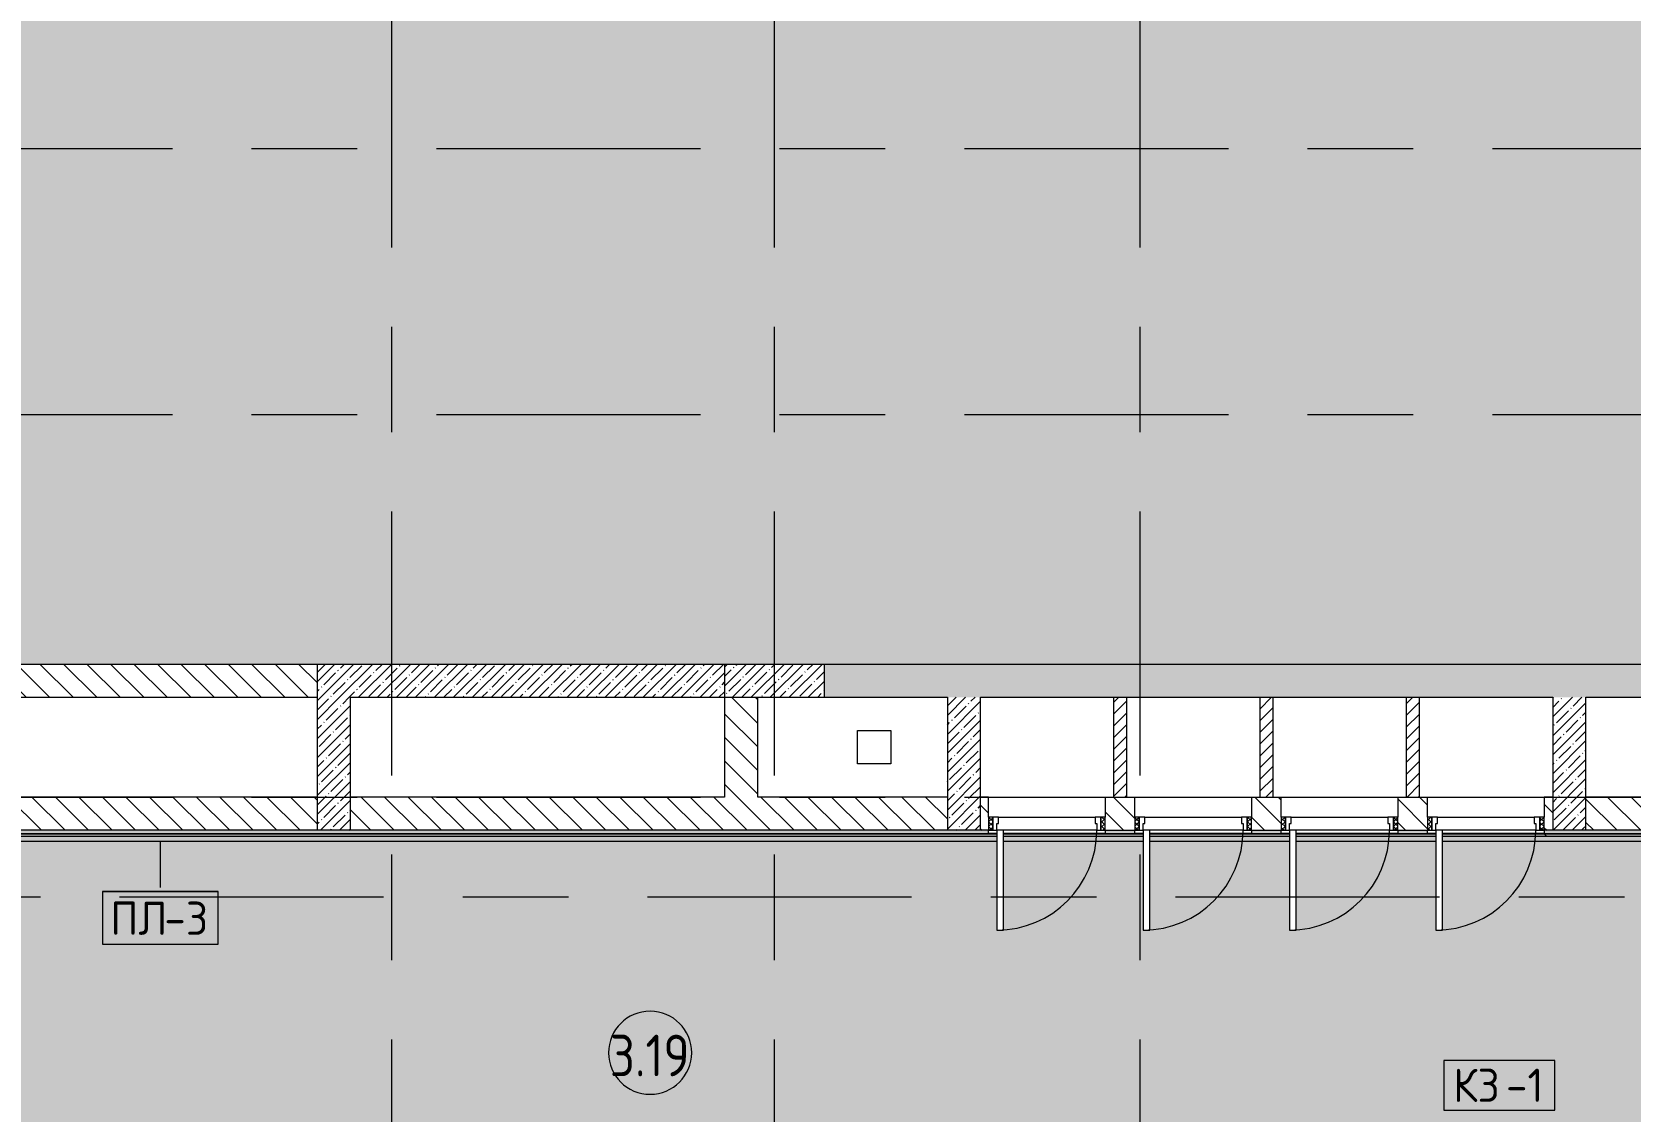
# Model space of a CAD drawing. Header units: millimetres. Extents: x 35316 to 242799, y -8553 to 29000.
# Drawn here: x 49995 to 59605, y 9212 to 15701 of the extents above; entities that cross this region are included whole.
import ezdxf

# ---------------------------------------------------------------- set-up
doc = ezdxf.new("R2010")
doc.units = ezdxf.units.MM
doc.linetypes.add('Осевая', pattern=[3175, 635, -476.25, 1587.5, -476.25])
for name, color, linetype, lineweight in [('A-AREA-IDEN', 7, 'Continuous', 9), ('A-DETL', 7, 'Continuous', 9), ('A-DOOR', 7, 'Continuous', 9), ('A-DOOR-2', 7, 'Continuous', 13), ('A-DOOR-FRAM', 7, 'Continuous', 13), ('A-DOOR-FRAM-1', 7, 'Continuous', 9), ('A-FLOR-IDEN', 7, 'Continuous', 9), ('A-FLOR-PATT', 7, 'Continuous', 9), ('A-GENM-IDEN', 7, 'Continuous', 9), ('A-WALL', 7, 'Continuous', 9), ('I-WALL', 7, 'Continuous', 9), ('S-COLS', 7, 'Continuous', 9), ('Оси-2', 7, 'Осевая', 9)]:
    doc.layers.add(name, color=color, linetype=linetype, lineweight=lineweight)
for name, color, linetype, lineweight, true_color in [('A-DETL-GENF-1', 7, 'Continuous', 9, 0xd4d4d4), ('A-FLOR-1', 7, 'Continuous', 9, 0x787878), ('A-GENM-1', 7, 'Continuous', 9, 0x004000), ('A-WALL-1', 9, 'Continuous', 9, 0x808080), ('A-WALL-FNSH-1', 9, 'Continuous', 9, 0x808080), ('I-WALL-2', 9, 'Continuous', 9, 0x808080), ('S-COLS-1', 9, 'Continuous', 9, 0x808080)]:
    doc.layers.add(name, color=color, linetype=linetype, lineweight=lineweight, true_color=true_color)
doc.styles.add('GOST Common', font='GOST_Common.ttf', dxfattribs={"width": 0.9, "height": 250})
doc.styles.add('GOST Common_1', font='GOST_Common.ttf', dxfattribs={"height": 200})
pattern_1 = [(135, (0, 0), (-70.71068, -70.71068), [])]
pattern_2 = [(45, (0, 0), (-57.02463, 57.02463), []), (45, (57.025, 0), (-57.02463, 57.02463), [100.806, -20.161, 3.353, -16.808])]
pattern_3 = [(45, (0, 0), (-35.35534, 35.35534), [])]

# ---------------------------------------------------------------- blocks, each defined once
blk = doc.blocks.new('BSC_Колонна _Прямоугольная - 600х600-23205375-План раскладки напольных покрытий 3 этажа в осях 12-23')
at = {"layer": 'S-COLS'}
h = blk.add_hatch(dxfattribs=at)
h.set_pattern_fill('FP_23', color=256, style=0, pattern_type=2)
h.set_pattern_definition([(45, (-54460, -12000), (-57.02463, 57.02463), []), (45, (-54402.975, -12000), (-57.02463, 57.02463), [100.806, -20.161, 3.353, -16.808])])
h.paths.add_polyline_path([(-300, -300), (300, -300), (300, -100), (-300, -100)])
at = {"layer": 'S-COLS-1'}
for p, q in [((-300, -100), (-300, -300)), ((300, -300), (300, -100)), ((-300, -300), (300, -300))]:
    blk.add_line(p, q, dxfattribs=at)
blk = doc.blocks.new('110_Дверь_СКБ_1Ст - д-18 700x2100h_Технический шкаф ЭОМ и СС-23257539-План раскладки напольных покрытий 3 этажа в осях 12-23')
at = {"layer": 'A-DOOR'}
h = blk.add_hatch(dxfattribs=at)
h.set_pattern_fill('FP_43', color=256, style=0, pattern_type=2)
h.set_pattern_definition([(135, (1951.41, 164.685), (-14.14214, -14.14214), []), (225, (1951.41, 164.685), (14.14214, -14.14214), [])])
h.paths.add_polyline_path([(362.5, 100), (337.5, 100), (337.5, 20), (362.5, 20)])
at = {"layer": 'A-DOOR-FRAM-1'}
h = blk.add_hatch(dxfattribs=at)
h.set_pattern_fill('FP_44', color=256, style=0, pattern_type=2)
h.set_pattern_definition([(45, (-171.384, 164.685), (-14.1421, 14.1421), []), (135, (-171.384, 164.685), (-14.1421, -14.1421), [])])
h.paths.add_polyline_path([(-312.5, 100), (-337.5, 100), (-337.5, 20), (-312.5, 20)])
at = {"layer": 'A-DOOR'}
blk.add_arc((312.5, 100), 600, 90, 180, dxfattribs=at)
at = {"layer": 'A-DOOR-2'}
for p, q in [((312.5, 700), (272.5, 700)), ((272.5, 700), (272.5, 100)), ((312.5, 100), (312.5, 700)), ((272.5, 100), (312.5, 100))]:
    blk.add_line(p, q, dxfattribs=at)
at = {"layer": 'A-DOOR-FRAM'}
for p, q in [((-312.5, 100), (-337.5, 100)), ((-337.5, 100), (-337.5, 20)), ((-287.5, 100), (-312.5, 100)), ((-312.5, 100), (-312.5, 20)), ((-312.5, 20), (-312.5, 100)), ((-287.5, 60), (-287.5, 100)), ((312.5, 100), (312.5, 60)), ((337.5, 100), (312.5, 100)), ((337.5, 20), (337.5, 100)), ((362.5, 100), (337.5, 100)), ((337.5, 100), (337.5, 20)), ((362.5, 20), (362.5, 100)), ((-337.5, 20), (-312.5, 20)), ((-312.5, 20), (-277.5, 20)), ((-277.5, 60), (-287.5, 60)), ((-277.5, 20), (-277.5, 60)), ((312.5, 60), (302.5, 60)), ((302.5, 60), (302.5, 20)), ((302.5, 20), (337.5, 20)), ((337.5, 20), (362.5, 20))]:
    blk.add_line(p, q, dxfattribs=at)
at = {"layer": 'A-DOOR-FRAM-1'}
for p, q in [((-287.5, 100), (272.5, 100)), ((302.5, 20), (-277.5, 20))]:
    blk.add_line(p, q, dxfattribs=at)
blk = doc.blocks.new('Плинтус - Плинтус темный _ст_школа_-32863966-План раскладки напольных покрытий 3 этажа в осях 12-23')
at = {"layer": 'A-GENM-1'}
h = blk.add_hatch(color=256, dxfattribs=at)
h.paths.add_polyline_path([(16701.8, -15), (16686.8, 0), (16076.8, 0), (16076.8, -15), (16556.9, -15)])
h.paths.add_polyline_path([(15196.8, -15), (16036.8, -15), (16036.8, 0), (15196.8, 0)])
h.paths.add_polyline_path([(15080.5, -15), (15156.8, -15), (15156.8, 0), (14316.8, 0), (14316.8, -15), (14342.2, -15)])
h.paths.add_polyline_path([(13604, -15), (14276.8, -15), (14276.8, 0), (13436.8, 0), (13436.8, -15)])
h.paths.add_polyline_path([(13396.8, -15), (13396.8, 0), (0, 0), (15, -15), (12127.5, -15)])
for p, q in [((0, 0), (13396.8, 0)), ((15, -15), (13396.8, -15)), ((45, -45), (13396.8, -45)), ((13436.8, 0), (14276.8, 0)), ((13436.8, -15), (14276.8, -15)), ((13436.8, -45), (14276.8, -45)), ((14316.8, 0), (15156.8, 0)), ((14316.8, -15), (15156.8, -15)), ((14316.8, -45), (15156.8, -45)), ((15196.8, 0), (16036.8, 0)), ((15196.8, -15), (16036.8, -15)), ((15196.8, -45), (16036.8, -45)), ((16076.8, 0), (16686.8, 0)), ((16076.8, -15), (16701.8, -15)), ((16076.8, -45), (16731.8, -45)), ((16701.8, -15), (16686.8, 0))]:
    blk.add_line(p, q, dxfattribs=at)
blk = doc.blocks.new('Плинтус - Плинтус темный _ст_школа_-32863968-План раскладки напольных покрытий 3 этажа в осях 12-23')
at = {"layer": 'A-GENM-1'}
blk.add_hatch(color=256, dxfattribs=at).paths.add_polyline_path([(2308.2, -15), (2293.2, 0), (0, 0), (15, -15), (2084.8, -15)])
for p, q in [((0, 0), (2293.2, 0)), ((0, 0), (15, -15)), ((15, -15), (2308.2, -15)), ((45, -45), (2338.2, -45)), ((2308.2, -15), (2293.2, 0))]:
    blk.add_line(p, q, dxfattribs=at)
blk = doc.blocks.new('Марка_Помещения - Номер-25198446-План раскладки напольных покрытий 3 этажа в осях 12-23')
at = {"layer": 'A-AREA-IDEN'}
for start, end in [(360, 180), (180, 360)]:
    blk.add_arc((0, 0), 2.5, start, end, dxfattribs=at)
blk = doc.blocks.new('Mark Reiling - Mark Reiling-26174330-План раскладки напольных покрытий 3 этажа в осях 12-23')
at = {"layer": 'A-GENM-IDEN'}
for p, q in [((-3.47, 1.49), (-3.47, -1.663)), ((-3.47, 1.49), (3.47, 1.49)), ((3.47, 1.49), (-3.47, 1.49)), ((-3.47, 1.49), (-3.47, -1.663)), ((3.47, -1.663), (3.47, 1.49)), ((3.47, -1.663), (3.47, 1.49)), ((-3.47, -1.663), (3.47, -1.663)), ((-3.47, -1.663), (3.47, -1.663))]:
    blk.add_line(p, q, dxfattribs=at)
blk = doc.blocks.new('М_перекрытий_ЭП - Типоразмер-25383776-План раскладки напольных покрытий 3 этажа в осях 12-23')
at = {"layer": 'A-FLOR-IDEN'}
for p, q in [((3.352, 1.578), (-3.336, 1.578)), ((-3.336, 1.578), (-3.336, -1.406)), ((3.352, -1.406), (3.352, 1.578)), ((-3.336, -1.406), (3.352, -1.406))]:
    blk.add_line(p, q, dxfattribs=at)

msp = doc.modelspace()

# ---------------------------------------------------------------- hatches: boundary and pattern name
at = {"layer": 'A-DETL-GENF-1'}
h = msp.add_hatch(color=256, dxfattribs=at)
h.paths.add_polyline_path([(84829.7, -258), (84829.7, 3300), (75858, 3300), (75858, -258), (79628.4, -258)])
h.paths.add_polyline_path([(66340.3, 11900), (66560, 11900), (66560, 27358), (41910, 27358), (41910, 23858), (38510, 23858), (38510, 23799.7), (38602.7, 23799.7), (38602.7, 15358), (42380, 15358), (42380, 11900), (64863.8, 11900)])
at = {"layer": 'A-FLOR-PATT'}
h = msp.add_hatch(color=256, dxfattribs=at)
h.paths.add_polyline_path([(72423.5, 7690), (73258.4, 7690), (73258.5, 7691.9), (73348.5, 7691.9), (73348.7, 7690), (73584.7, 7690), (73584.7, 7691.9), (73655, 7691.9), (73655, 7730), (73645, 7730), (73645, 7760), (73690, 7760), (73690, 7908), (73705, 7908), (73705, 7935), (74064, 7935), (74064, 8315.5), (75444, 8315.5), (75444, 9179), (75459, 9179), (75459, 9226.6), (75125.1, 9226.6), (75128.8, 9286.3), (75142.1, 9344.6), (75164.6, 9399.9), (75199, 9454.7), (75234.8, 9496.2), (75280.6, 9534.7), (75171.4, 9563.7), (75065.9, 9604.3), (74965.5, 9656.1), (74871.3, 9718.4), (74777.5, 9797.6), (74702.4, 9875.8), (74636.2, 9960.8), (74576.8, 10056.9), (74528.1, 10158.9), (74490.7, 10265.5), (74465, 10375.6), (74451.3, 10487.7), (74449.9, 10600.7), (75460, 10600.7), (75460, 10619), (75445, 10619), (75445, 10864), (73494.5, 10865), (73508.5, 10880), (73520, 10880), (73520, 10882.6), (73509, 10882.6), (73508.5, 11667), (73427, 11667), (73427, 10681.9), (73319.2, 10685.8), (73212.3, 10701.1), (73107.7, 10727.6), (72998.9, 10768.9), (72909.9, 10813.1), (72818.8, 10871.1), (72734.5, 10938.5), (72657.8, 11014.4), (72586, 11103.5), (72529.9, 11189.9), (72481.6, 11284.6), (72443, 11385.4), (72415.4, 11489.7), (72371, 11435.9), (72322.2, 11394.1), (72260.2, 11358.9), (72201.2, 11337.6), (72135, 11326.5), (72068, 11327.5), (72068, 11667), (72035, 11667), (72034, 11680), (70830, 11680), (70829.3, 11666.9), (70234.3, 11666.9), (70234, 11680), (70147, 11680), (70147, 10681.9), (70039.2, 10685.8), (69932.3, 10701.1), (69827.7, 10727.6), (69718.9, 10768.9), (69629.9, 10813.1), (69538.8, 10871.1), (69454.5, 10938.5), (69377.8, 11014.4), (69306, 11103.5), (69249.9, 11189.9), (69201.6, 11284.6), (69163, 11385.4), (69135.4, 11489.7), (69091, 11435.9), (69042.2, 11394.1), (68980.2, 11358.9), (68921.2, 11337.6), (68855, 11326.5), (68788, 11327.5), (68788, 11680), (68754, 11680), (68754, 11664), (66795, 11664), (66795, 10865), (66795, 10864.5), (61924, 10864.5), (61924, 11333.5), (61396, 11333.5), (61396, 10864.5), (58477.8, 10864.5), (58477.8, 10300), (58437.8, 10300), (58437.8, 10864.5), (57597.8, 10864.5), (57597.8, 10300), (57557.8, 10300), (57557.8, 10864.5), (56717.8, 10864.5), (56717.8, 10300), (56677.8, 10300), (56677.8, 10864.5), (55837.8, 10864.5), (55837.8, 10300), (55797.8, 10300), (55797.8, 10864.5), (42416, 10864.5), (42416, 10194), (38776, 10194), (38776, 10130), (38761, 10130), (38760, 10130), (38676, 10129.9), (38676, 10080), (38602.7, 10080), (38602.7, 8050), (38676, 8050), (38676, 8000), (38740, 8000), (38740, 7980), (38760, 7980), (38761, 7976), (38776, 7991), (38776, 7936), (39630, 7936), (39630, 7921), (39700, 7920), (39700, 7900), (39734, 7900), (39734, 8894.4), (39846.2, 8891.9), (39957.4, 8876.7), (40066.2, 8849.1), (40176.6, 8806.8), (40271.1, 8758.2), (40364.5, 8696.1), (40450.4, 8623.8), (40527.6, 8542.3), (40595.1, 8452.6), (40652.1, 8355.9), (40697.8, 8253.4), (40731.7, 8146.4), (40775.6, 8217.5), (40818.1, 8270.3), (40873.4, 8322), (40935.4, 8365.6), (41003.2, 8400.3), (41074.3, 8425), (41148.6, 8439.7), (41224.2, 8443.9), (41224.2, 7920), (48359.9, 7920), (48360, 7920), (48430, 7920), (48430, 7900), (48464, 7900), (48464, 8894.4), (48576.2, 8891.9), (48687.4, 8876.7), (48796.2, 8849.1), (48906.6, 8806.8), (49001.1, 8758.2), (49094.5, 8696.1), (49180.4, 8623.8), (49257.6, 8542.3), (49325.1, 8452.6), (49382.1, 8355.9), (49427.8, 8253.4), (49461.7, 8146.4), (49501.3, 8212.2), (49548.1, 8270.3), (49603.4, 8322), (49665.4, 8365.6), (49733.2, 8400.3), (49804.3, 8425), (49878.6, 8439.7), (49954.2, 8443.9), (49954.2, 7920), (58040, 7920), (58040, 7900), (58074, 7900), (58074, 8894.4), (58186.2, 8891.9), (58297.4, 8876.7), (58406.2, 8849.1), (58516.6, 8806.8), (58611.1, 8758.2), (58704.5, 8696.1), (58790.4, 8623.8), (58867.6, 8542.3), (58935.1, 8452.6), (58992.1, 8355.9), (59037.8, 8253.4), (59071.7, 8146.4), (59111.3, 8212.2), (59158.1, 8270.3), (59213.4, 8322), (59275.4, 8365.6), (59343.2, 8400.3), (59414.3, 8425), (59488.6, 8439.7), (59564.2, 8443.9), (59564.2, 7920.7), (65910, 7920), (65910, 7910), (65920, 7910), (65925, 7996.7), (65942.3, 8097), (65970.8, 8194.7), (66010.3, 8288.5), (66060.2, 8377.3), (66119.8, 8459.8), (66188.4, 8535), (66265.1, 8601.9), (66349, 8659.6), (66438.8, 8707.5), (66533.5, 8744.9), (66631.8, 8771.3), (66732.5, 8786.3), (66834.2, 8789.8), (66834.2, 7910), (66860, 7910), (66860, 7920), (68260, 7920), (68260, 7910), (68265.5, 7910), (68270.9, 8010.8), (68288.5, 8120.4), (68317.7, 8227.5), (68358, 8330.9), (68409.1, 8429.5), (68470.3, 8522), (68541, 8607.6), (68620.4, 8685.2), (68707.6, 8753.9), (68801.5, 8813), (68901.2, 8861.7), (69005.5, 8899.7), (69113.3, 8926.3), (69223.2, 8941.4), (69334.2, 8944.7), (69334.2, 7910), (69360, 7910), (69360.5, 7935), (70710, 7935), (70710, 7908), (70719.9, 7908), (70725, 7996.7), (70742.3, 8097), (70770.8, 8194.7), (70810.3, 8288.5), (70860.2, 8377.3), (70919.8, 8459.8), (70988.4, 8535), (71065.1, 8601.9), (71149, 8659.6), (71238.8, 8707.5), (71333.5, 8744.9), (71431.8, 8771.3), (71532.5, 8786.3), (71634.2, 8789.8), (71635, 7908), (71660, 7908), (71660, 7920), (72305, 7920), (72305, 7908), (72316.9, 7908.2), (72316.9, 8371.9), (73686.9, 8371.9), (73686.9, 7771.9), (73636.9, 7771.9), (73636.9, 8321.9), (72366.9, 8321.9), (72366.9, 7771.9), (72320, 7771.9), (72320, 7760), (72365, 7760), (72365, 7730), (72355, 7730), (72355, 7691.9), (72423.5, 7691.9)])
h.paths.add_polyline_path([(59108.5, 7900), (59335, 7900), (59335, 7920.7), (59474.2, 7920.7), (59474.2, 8346.4), (59406.9, 8328.6), (59342.7, 8300.4), (59284.5, 8263.4), (59232.2, 8217.5), (59187.5, 8164.2), (59151.4, 8104.7), (59124.9, 8040.4), (59108.5, 7972.8), (59102.7, 7903.5), (59012.7, 7903.5), (59006.6, 8008.3), (58988.4, 8111.6), (58957.9, 8213.2), (58916.9, 8308.6), (58864.6, 8399.6), (58802, 8483.9), (58730.2, 8560.4), (58649.9, 8628), (58562.4, 8686), (58468.7, 8733.3), (58370.2, 8769.6), (58268.2, 8794.2), (58164, 8806.8), (58164, 7900), (59012.7, 7900)])
h.paths.add_polyline_path([(49402.7, 7900), (49725, 7900), (49725, 7920), (49864.2, 7920), (49864.2, 8346.4), (49796.9, 8328.6), (49732.7, 8300.4), (49674.5, 8263.4), (49622.2, 8217.5), (49577.5, 8164.2), (49541.4, 8104.7), (49514.9, 8040.4), (49498.5, 7972.8), (49492.7, 7903.5), (49402.7, 7903.5), (49396.6, 8008.3), (49378.4, 8111.6), (49348.4, 8212.2), (49306.9, 8308.6), (49254.6, 8399.6), (49192, 8483.9), (49120.2, 8560.4), (49039.9, 8628), (48952.4, 8686), (48858.7, 8733.3), (48760.2, 8769.6), (48658.2, 8794.2), (48554, 8806.8), (48554, 7900), (49396.6, 7900)])
h.paths.add_polyline_path([(40995, 7900), (40995, 7920), (41134.2, 7920), (41134.2, 8346.4), (41066.9, 8328.6), (41002.7, 8300.4), (40944.5, 8263.4), (40887.7, 8212.2), (40847.5, 8164.2), (40811.4, 8104.7), (40784.9, 8040.4), (40768.5, 7972.8), (40762.7, 7903.5), (40672.7, 7903.5), (40666.6, 8008.3), (40648.4, 8111.6), (40618.4, 8212.2), (40576.9, 8308.6), (40524.6, 8399.6), (40462, 8483.9), (40390.2, 8560.4), (40309.9, 8628), (40222.4, 8686), (40128.7, 8733.3), (40030.2, 8769.6), (39928.2, 8794.2), (39824, 8806.8), (39824, 7900), (40784.9, 7900)])
h.paths.add_polyline_path([(70905.6, 7910), (71544.2, 7910), (71544.2, 8697), (71445.8, 8682.3), (71350, 8655.5), (71258.2, 8617.1), (71171.9, 8567.7), (71092.3, 8508), (71020.7, 8439), (70958.2, 8361.6), (70905.1, 8275.9), (70863.9, 8186.9), (70833.7, 8092.1), (70815.3, 7994.3), (70810.3, 7910), (70863.9, 7910)])
h.paths.add_polyline_path([(68355.6, 7910), (69244.2, 7910), (69244.2, 8852.7), (69134.8, 8838.8), (69027.8, 8812.3), (68924.5, 8773.7), (68826.3, 8723.5), (68734.6, 8662.2), (68650.6, 8590.8), (68575.4, 8510.2), (68509.9, 8421.5), (68455.2, 8325.8), (68409.1, 8215.2), (68380.4, 8118.7), (68361.4, 8010.1), (68356.2, 7920)])
h.paths.add_polyline_path([(66340.3, 7910), (66744.2, 7910), (66744.2, 8697), (66645.8, 8682.3), (66550, 8655.5), (66458.2, 8617.1), (66371.9, 8567.7), (66292.3, 8508), (66220.7, 8439), (66158.2, 8361.6), (66105.6, 8277.2), (66063.9, 8186.9), (66033.7, 8092.1), (66015.3, 7994.3), (66010.1, 7910), (66015.3, 7910)])
h.paths.add_polyline_path([(74080, 7920), (74080, 8300), (74079, 8298.9), (74079, 7920)])
h.paths.add_polyline_path([(72203.2, 7921), (71660, 7921), (71660, 7936), (72305, 7936), (72305, 7921), (72207.1, 7921)])
h.paths.add_polyline_path([(67480, 7921), (66860, 7921), (66860, 7936), (68260.5, 7936), (68260, 7921), (67560, 7921)])
h.paths.add_polyline_path([(65410, 7921), (60470, 7921), (60470, 7936), (65910, 7936), (65910, 7921), (65522.6, 7921)])
h.paths.add_polyline_path([(52295.5, 7921), (50860, 7921), (50860, 7936), (57970, 7936), (57970, 7921), (52410, 7921)])
h.paths.add_polyline_path([(43343.2, 7921), (42130, 7921), (42130, 7936), (48360, 7936), (48359.9, 7921), (43410, 7921)])
h.paths.add_polyline_path([(39310, 8351.7), (38760, 8351.7), (38760, 8401.7), (39310, 8401.7), (39310, 9749.8), (38760, 9749.8), (38760, 9799.8), (39360, 9799.8), (39360, 8351.7)])
h.paths.add_polyline_path([(75381.3, 9316.6), (75460, 9316.6), (75460, 9509.1), (75437.9, 9506.9), (75381.3, 9488.9), (75329.9, 9459.2), (75285.8, 9419.4), (75251.2, 9371.1), (75227.6, 9316.6), (75329.9, 9316.6)])
h.paths.add_polyline_path([(75460, 9604.5), (75460, 10510.7), (74540.2, 10510.7), (74550.9, 10407.3), (74572.8, 10305.7), (74605.7, 10207.1), (74649, 10112.6), (74702.4, 10023.4), (74765.2, 9940.5), (74836.6, 9864.9), (74915.8, 9797.6), (75001.8, 9739.2), (75093.7, 9690.6), (75199.1, 9649.8), (75290.5, 9624.6), (75393.2, 9608), (75437.9, 9605.7)])
h.paths.add_polyline_path([(39763.9, 10209), (42401, 10210), (42400, 10210), (39360, 10209)])
h.paths.add_polyline_path([(73342.3, 10768.9), (73342.3, 11667), (72480.4, 11667), (72485.8, 11584.6), (72503.3, 11484.5), (72533.8, 11381.7), (72575.9, 11283), (72630.1, 11188.4), (72697.7, 11098), (72765.6, 11025), (72847.2, 10955.4), (72936.3, 10895.7), (73031.6, 10846.6), (73132, 10808.8), (73236, 10782.7), (73319.2, 10771.9)])
h.paths.add_polyline_path([(70062.3, 10768.9), (70062.3, 11680), (69199.7, 11680), (69205.8, 11584.6), (69223.3, 11484.5), (69253.8, 11381.7), (69295.9, 11283), (69350.1, 11188.4), (69417.7, 11098), (69485.6, 11025), (69567.2, 10955.4), (69656.3, 10895.7), (69751.6, 10846.6), (69852, 10808.8), (69956, 10782.7), (70039.2, 10771.9)])
h.paths.add_polyline_path([(73493.5, 10865), (73493.5, 11665.6), (73508.5, 11665.6), (73507.5, 10879), (73497.5, 10869)])
h.paths.add_polyline_path([(61380, 10879.5), (61381, 10880), (61381.5, 11349), (61381, 11350), (61380, 11349), (61380, 10880), (61376.2, 10879.5)])
h.paths.add_polyline_path([(61396, 11348.5), (61924, 11348.5), (61924, 11350), (61396, 11349)])
h.paths.add_polyline_path([(61939, 11348.5), (61939, 11350), (61937.5, 11350), (61938.9, 11348.6)])
h.paths.add_polyline_path([(72152.7, 11413.8), (72208.5, 11428.7), (72264.2, 11457.6), (72305.7, 11490.1), (72343.1, 11534), (72372.7, 11590.1), (72388.2, 11639.7), (72390.9, 11667), (72152.7, 11667), (72152.7, 11428.7)])
h.paths.add_polyline_path([(68872.7, 11413.8), (68928.5, 11428.7), (68984.2, 11457.6), (69025.7, 11490.1), (69063.1, 11534), (69092.7, 11590.1), (69108.2, 11639.7), (69112.2, 11680), (68872.7, 11680), (68872.7, 11428.7)])
at = {"layer": 'I-WALL'}
h = msp.add_hatch(dxfattribs=at)
h.set_pattern_fill('FP_22', color=256, style=0, pattern_type=2)
h.set_pattern_definition(pattern_1)
h.paths.add_polyline_path([(51710, 11700), (51710, 11900), (48760, 11900), (48760, 11700), (50099.1, 11700)])
h.paths.add_polyline_path([(48160, 11700), (48160, 11900), (42780, 11900), (42780, 11700), (44193.3, 11700)])
h = msp.add_hatch(dxfattribs=at)
h.set_pattern_fill('FP_17', color=256, style=0, pattern_type=2)
h.set_pattern_definition(pattern_2)
h.paths.add_polyline_path([(51910, 11700), (54160, 11700), (54160, 11900), (51710, 11900), (51710, 11700)])
h = msp.add_hatch(dxfattribs=at)
h.set_pattern_fill('FP_17', color=256, style=0, pattern_type=2)
h.set_pattern_definition(pattern_2)
h.paths.add_polyline_path([(58957.9, 11700), (60160, 11700), (60160, 11900), (54760, 11900), (54760, 11700), (58339.2, 11700)])
h.paths.add_polyline_path([(64460, 11700), (66160, 11700), (66160, 11900), (60760, 11900), (60760, 11700), (64380, 11700)])
h = msp.add_hatch(dxfattribs=at)
h.set_pattern_fill('FP_17', color=256, style=0, pattern_type=2)
h.set_pattern_definition(pattern_2)
h.paths.add_polyline_path([(51910, 10900), (51910, 11700), (51710, 11700), (51710, 10900)])
h = msp.add_hatch(dxfattribs=at)
h.set_pattern_fill('FP_22', color=256, style=0, pattern_type=2)
h.set_pattern_definition(pattern_1)
h.paths.add_polyline_path([(54360, 11100), (54360, 11700), (54160, 11700), (54160, 11100)])
h = msp.add_hatch(dxfattribs=at)
h.set_pattern_fill('FP_17', color=256, style=0, pattern_type=2)
h.set_pattern_definition(pattern_2)
h.paths.add_polyline_path([(55700, 10900), (55700, 11700), (55500, 11700), (55500, 10900)])
h = msp.add_hatch(dxfattribs=at)
h.set_pattern_fill('FP_35', color=256, style=0, pattern_type=2)
h.set_pattern_definition(pattern_3)
h.paths.add_polyline_path([(56499.2, 11100), (56579.2, 11100), (56579.2, 11700), (56499.2, 11700)])
h = msp.add_hatch(dxfattribs=at)
h.set_pattern_fill('FP_35', color=256, style=0, pattern_type=2)
h.set_pattern_definition(pattern_3)
h.paths.add_polyline_path([(57379.2, 11100), (57459.2, 11100), (57459.2, 11700), (57379.2, 11700)])
h = msp.add_hatch(dxfattribs=at)
h.set_pattern_fill('FP_35', color=256, style=0, pattern_type=2)
h.set_pattern_definition(pattern_3)
h.paths.add_polyline_path([(58259.2, 11100), (58339.2, 11100), (58339.2, 11700), (58259.2, 11700)])
h = msp.add_hatch(dxfattribs=at)
h.set_pattern_fill('FP_17', color=256, style=0, pattern_type=2)
h.set_pattern_definition(pattern_2)
h.paths.add_polyline_path([(59340, 10900), (59340, 11700), (59140, 11700), (59140, 10900)])
h = msp.add_hatch(dxfattribs=at)
h.set_pattern_fill('FP_22', color=256, style=0, pattern_type=2)
h.set_pattern_definition(pattern_1)
h.paths.add_polyline_path([(57481.5, 10900), (57507.8, 10900), (57507.8, 11100), (57327.8, 11100), (57327.8, 10900)])
h.paths.add_polyline_path([(61160, 10900), (61160, 11100), (59340, 11100), (59340, 10900), (60434.4, 10900)])
h.paths.add_polyline_path([(58207.8, 10900), (58387.8, 10900), (58387.8, 11100), (58207.8, 11100), (58207.8, 10980)])
h.paths.add_polyline_path([(56447.8, 10900), (56627.8, 10900), (56627.8, 11100), (56447.8, 11100), (56447.8, 10980)])
h.paths.add_polyline_path([(59140, 10900), (59140, 11100), (59087.8, 11100), (59087.8, 10900)])
h.paths.add_polyline_path([(54528.5, 10900), (55500, 10900), (55500, 11100), (51910, 11100), (51910, 10900), (53052.1, 10900)])
h.paths.add_polyline_path([(50099.1, 10900), (51710, 10900), (51710, 11100), (44760, 11100), (44760, 10900)])
h.paths.add_polyline_path([(55747.8, 10900), (55747.8, 11100), (55700, 11100), (55700, 10900)])
at = {"layer": 'I-WALL-2'}
h = msp.add_hatch(dxfattribs=at)
h.set_pattern_fill('FP_70', color=256, style=0, pattern_type=2)
h.set_pattern_definition([(0, (0, 0), (121.92, 30.48), [10.058, -81.382, 10.058, -81.382, -487.68]), (0, (0, 0), (121.92, 30.48), [-182.88, 10.058, -172.822, 10.058, -81.382, -213.36]), (0, (0, 0), (121.92, 30.48), [-457.2, 10.058, -50.902, 10.058, -142.342]), (120, (45.72, 15.24), (-87.356454, 90.345817), [10.058, -81.382, 10.058, -81.382, -487.68]), (120, (45.72, 15.24), (-87.356454, 90.345817), [-182.88, 10.058, -172.822, 10.058, -81.382, -213.36]), (120, (45.72, 15.24), (-87.356454, 90.345817), [-457.2, 10.058, -50.902, 10.058, -142.342]), (240, (60.96, 76.2), (-34.563546, -120.825817), [10.058, -81.382, 10.058, -81.382, -487.68]), (240, (60.96, 76.2), (-34.563546, -120.825817), [-182.88, 10.058, -172.822, 10.058, -81.382, -213.36]), (240, (60.96, 76.2), (-34.563546, -120.825817), [-457.2, 10.058, -50.902, 10.058, -142.342])])
h.paths.add_polyline_path([(61360, 10880), (61360, 10900), (59087.8, 10900), (59087.8, 10880), (61172.6, 10880)])
h.paths.add_polyline_path([(55747.8, 10880), (55747.8, 10900), (42380, 10900), (42380, 10880), (54528.5, 10880)])
h.paths.add_polyline_path([(56627.8, 10880), (56627.8, 10900), (56447.8, 10900), (56447.8, 10880)])
h.paths.add_polyline_path([(57327.8, 10880), (57507.8, 10880), (57507.8, 10900), (57327.8, 10900)])
h.paths.add_polyline_path([(58207.8, 10880), (58387.8, 10880), (58387.8, 10900), (58207.8, 10900)])

# ---------------------------------------------------------------- linework, layer by layer
at = {"layer": 'A-DETL'}
msp.add_line((42380, 11900), (66560, 11900), dxfattribs=at)
at = {"layer": 'A-FLOR-1'}
for p, q in [((54960, 11500), (55160, 11500)), ((54960, 11300), (54960, 11500)), ((55160, 11500), (55160, 11300)), ((55160, 11300), (54960, 11300))]:
    msp.add_line(p, q, dxfattribs=at)
at = {"layer": 'A-GENM-IDEN'}
msp.add_line((50766.9, 10834.5), (50766.9, 10555.7), dxfattribs=at)
at = {"layer": 'A-WALL'}
for p, q in [((51710, 11900), (51710, 11700)), ((56447.8, 11100), (56627.8, 11100)), ((57327.8, 11100), (57507.8, 11100)), ((58207.8, 11100), (58387.8, 11100)), ((55747.8, 10900), (42380, 10900)), ((42400, 10880), (55747.8, 10880)), ((56447.8, 10900), (56627.8, 10900)), ((57327.8, 10900), (57507.8, 10900)), ((58207.8, 10900), (58387.8, 10900)), ((59140, 10900), (59087.8, 10900)), ((61360, 10900), (59140, 10900))]:
    msp.add_line(p, q, dxfattribs=at)
at = {"layer": 'A-WALL-1'}
for p, q in [((48760, 11700), (51710, 11700)), ((51710, 11700), (51710, 10900)), ((51910, 10900), (51910, 11700)), ((51910, 11700), (54160, 11700)), ((54160, 11700), (54160, 11100)), ((54360, 11100), (54360, 11700)), ((54760, 11700), (55500, 11700)), ((55500, 11700), (55500, 10900)), ((55700, 10900), (55700, 11700)), ((55700, 11700), (59140, 11700)), ((56499.2, 11700), (56499.2, 11100)), ((56579.2, 11100), (56579.2, 11700)), ((57379.2, 11700), (57379.2, 11100)), ((57459.2, 11100), (57459.2, 11700)), ((58259.2, 11700), (58259.2, 11100)), ((58339.2, 11100), (58339.2, 11700)), ((59140, 11700), (59140, 10900)), ((59340, 10900), (59340, 11700)), ((59340, 11700), (60160, 11700)), ((51710, 11100), (44760, 11100)), ((54160, 11100), (51910, 11100)), ((55500, 11100), (54360, 11100)), ((55747.8, 11100), (55700, 11100)), ((55747.8, 10980), (55747.8, 11100)), ((56447.8, 11100), (56447.8, 10980)), ((56627.8, 10980), (56627.8, 11100)), ((57327.8, 11100), (57327.8, 10980)), ((57507.8, 10980), (57507.8, 11100)), ((58207.8, 11100), (58207.8, 10980)), ((58387.8, 10980), (58387.8, 11100)), ((59140, 11100), (59087.8, 11100)), ((59087.8, 11100), (59087.8, 10980)), ((60560, 11100), (59340, 11100)), ((55747.8, 10880), (55747.8, 10900)), ((56447.8, 10900), (56447.8, 10880)), ((56447.8, 10880), (56627.8, 10880)), ((56627.8, 10880), (56627.8, 10900)), ((57327.8, 10900), (57327.8, 10880)), ((57327.8, 10880), (57507.8, 10880)), ((57507.8, 10880), (57507.8, 10900)), ((58207.8, 10900), (58207.8, 10880)), ((58207.8, 10880), (58387.8, 10880)), ((58387.8, 10880), (58387.8, 10900)), ((59087.8, 10900), (59087.8, 10880)), ((59087.8, 10880), (61380, 10880))]:
    msp.add_line(p, q, dxfattribs=at)
at = {"layer": 'A-WALL-FNSH-1'}
for p, q in [((55747.8, 10879), (42400, 10879)), ((55747.8, 10879), (55747.8, 10880)), ((56447.8, 10880), (56447.8, 10879)), ((56447.8, 10879), (56627.8, 10879)), ((56627.8, 10879), (56627.8, 10880)), ((57327.8, 10880), (57327.8, 10879)), ((57327.8, 10879), (57507.8, 10879)), ((57507.8, 10879), (57507.8, 10880)), ((58207.8, 10880), (58207.8, 10879)), ((58207.8, 10879), (58387.8, 10879)), ((58387.8, 10879), (58387.8, 10880)), ((59087.8, 10880), (59087.8, 10879)), ((59087.8, 10879), (61381, 10879))]:
    msp.add_line(p, q, dxfattribs=at)
at = {"layer": 'I-WALL'}
for p, q in [((55747.8, 11100), (56447.8, 11100)), ((56627.8, 11100), (57327.8, 11100)), ((57507.8, 11100), (58207.8, 11100)), ((58387.8, 11100), (59087.8, 11100)), ((55797.8, 10880), (55747.8, 10880)), ((55797.8, 10879), (55747.8, 10879)), ((56447.8, 10880), (55837.8, 10880)), ((56447.8, 10879), (55837.8, 10879)), ((56677.8, 10880), (56627.8, 10880)), ((56677.8, 10879), (56627.8, 10879)), ((57327.8, 10880), (56717.8, 10880)), ((57327.8, 10879), (56717.8, 10879)), ((57557.8, 10880), (57507.8, 10880)), ((57557.8, 10879), (57507.8, 10879)), ((58207.8, 10880), (57597.8, 10880)), ((58207.8, 10879), (57597.8, 10879)), ((58437.8, 10880), (58387.8, 10880)), ((58437.8, 10879), (58387.8, 10879)), ((59087.8, 10880), (58477.8, 10880)), ((59087.8, 10879), (58477.8, 10879))]:
    msp.add_line(p, q, dxfattribs=at)
at = {"layer": 'Оси-2'}
for p, q in [((52160, 593.7), (52160, 24898.1)), ((54460, 593.7), (54460, 24898.1)), ((56660, 593.7), (56660, 24898.1)), ((38615.9, 15000), (82179.5, 15000)), ((38615.9, 13400), (82179.5, 13400)), ((38615.9, 11100), (82179.5, 11100)), ((39885.9, 10500), (82179.5, 10500))]:
    msp.add_line(p, q, dxfattribs=at)

# ---------------------------------------------------------------- block references
at = {"layer": 'A-AREA-IDEN', "xscale": 99.99999999999993, "yscale": 99.99999999999993, "zscale": 99.99999999999993}
msp.add_blockref('Марка_Помещения - Номер-25198446-План раскладки напольных покрытий 3 этажа в осях 12-23', (53712.2, 9562.3), dxfattribs=at)
at = {"layer": 'A-DOOR', "rotation": 180}
for p in [(56110.3, 11000), (56990.3, 11000), (57870.3, 11000), (58750.3, 11000)]:
    msp.add_blockref('110_Дверь_СКБ_1Ст - д-18 700x2100h_Технический шкаф ЭОМ и СС-23257539-План раскладки напольных покрытий 3 этажа в осях 12-23', p, dxfattribs=at)
at = {"layer": 'A-FLOR-IDEN', "xscale": 99.99999999999993, "yscale": 99.99999999999993, "zscale": 99.99999999999993}
msp.add_blockref('М_перекрытий_ЭП - Типоразмер-25383776-План раскладки напольных покрытий 3 этажа в осях 12-23', (58818.3, 9357), dxfattribs=at)
at = {"layer": 'A-GENM-1'}
for name, p in [('Плинтус - Плинтус темный _ст_школа_-32863966-План раскладки напольных покрытий 3 этажа в осях 12-23', (42401, 10879.5)), ('Плинтус - Плинтус темный _ст_школа_-32863968-План раскладки напольных покрытий 3 этажа в осях 12-23', (59087.8, 10879.5))]:
    msp.add_blockref(name, p, dxfattribs=at)
at = {"layer": 'A-GENM-IDEN', "xscale": 99.99999999999993, "yscale": 99.99999999999993, "zscale": 99.99999999999993}
msp.add_blockref('Mark Reiling - Mark Reiling-26174330-План раскладки напольных покрытий 3 этажа в осях 12-23', (50766.9, 10382.2), dxfattribs=at)
at = {"layer": 'S-COLS'}
msp.add_blockref('BSC_Колонна _Прямоугольная - 600х600-23205375-План раскладки напольных покрытий 3 этажа в осях 12-23', (54460, 12000), dxfattribs=at)

# ---------------------------------------------------------------- texts
at = {"layer": 'A-AREA-IDEN', "insert": (53470.3, 9670.9), "char_height": 250, "width": 606.076, "attachment_point": 1, "style": 'GOST Common'}
msp.add_mtext('3.19', dxfattribs=at)
at = {"layer": 'A-FLOR-IDEN', "char_height": 200, "attachment_point": 1, "style": 'GOST Common_1'}
for s, insert, width in [('КЗ', (58541.2, 9466.8), 384.81), ('-1', (58858.7, 9466.8), 296.624)]:
    msp.add_mtext(s, dxfattribs=dict(at, insert=insert, width=width))
at = {"layer": 'A-GENM-IDEN', "char_height": 200, "attachment_point": 1, "style": 'GOST Common_1'}
for s, insert, width in [('ПЛ', (50466.3, 10471.3), 392.827), ('-3', (50790.4, 10471.3), 344.726)]:
    msp.add_mtext(s, dxfattribs=dict(at, insert=insert, width=width))

doc.saveas('drawing.dxf')
